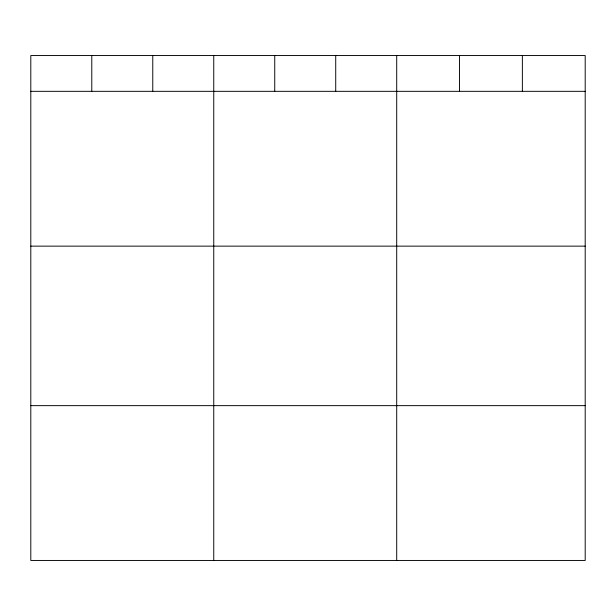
<?xml version="1.0" encoding="UTF-8"?>
<svg xmlns="http://www.w3.org/2000/svg" width="616" height="616" viewBox="0 0 616 616"><rect width="100%" height="100%" fill="white"/><g stroke="black" fill="none" stroke-linecap="round" stroke-linejoin="round"><path stroke-width="0.92" d="M585.2 91.33L585.2 560.452L30.8 560.452L30.8 55.548L585.2 55.548L585.2 91.33L30.8 91.33M30.8 246.138L585.2 246.138M30.8 405.644L585.2 405.644M522.368 55.548L522.368 91.33M459.536 55.548L459.536 91.33M396.704 55.548L396.704 560.452M335.72 55.548L335.72 91.33M274.736 55.548L274.736 91.33M213.752 55.548L213.752 560.452M152.768 55.548L152.768 91.33M91.784 55.548L91.784 91.33"/></g></svg>
